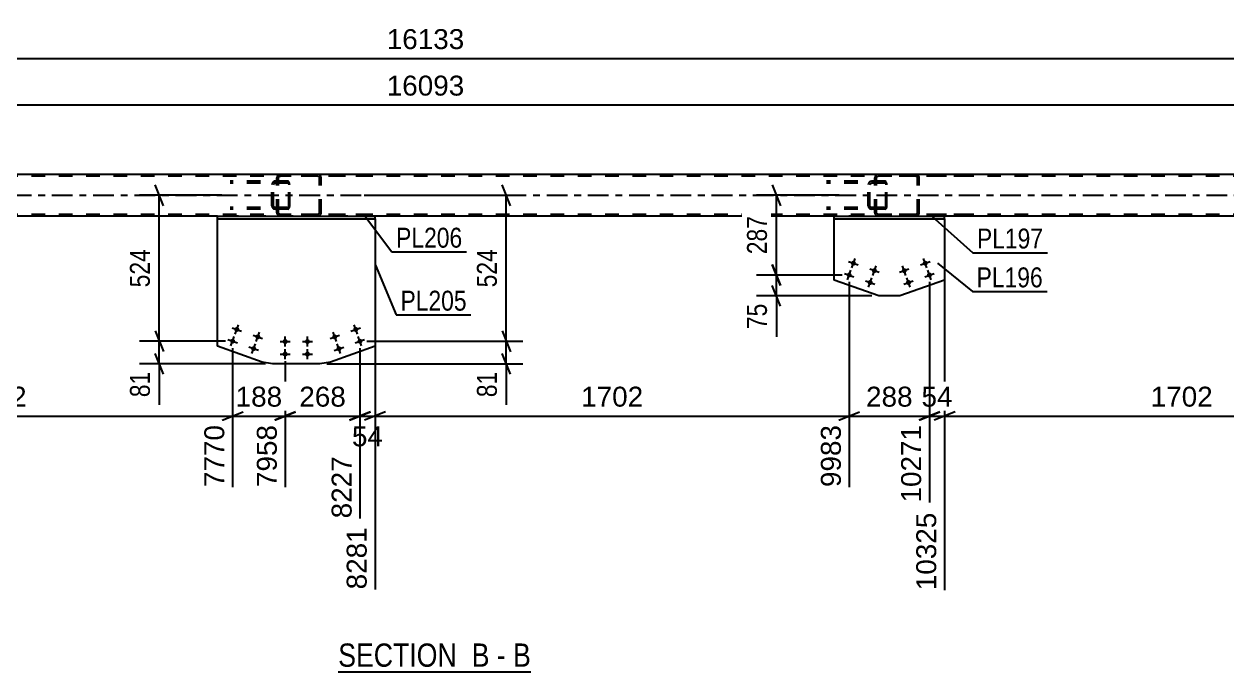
# Model space of a CAD drawing. Header units: millimetres. Extents: x -112 to 729, y -410 to 184.
# Drawn here: x 220.1 to 392.8, y -256.8 to -163.7 of the extents above; entities that cross this region are included whole.
import ezdxf

# ---------------------------------------------------------------- set-up
doc = ezdxf.new("R2010")
doc.units = ezdxf.units.MM
doc.linetypes.add('DXK_LINE_DOT2', pattern=[3.9198, 1.9599, -1.9599])
doc.linetypes.add('DXK_LINE_DOT3', pattern=[5.9187, 2.979, -0.9799, 0.9799, -0.9799])
doc.styles.add('Arial', font='ARIAL.TTF', dxfattribs={"height": 0.2})
doc.styles.add('Arial Narrow', font='ARIALN.TTF', dxfattribs={"height": 0.2})

# ---------------------------------------------------------------- blocks, each defined once
blk = doc.blocks.new('Unknown-318931512-17 - 4576')
at = {"color": 6, "linetype": 'Continuous'}
blk.add_line((265.24, -256.8), (292.88, -256.8), dxfattribs=at)
at = {"color": 0, "linetype": 'Continuous'}
for points in [[(283.35, -256.05), (283.35, -252.55), (265.24, -252.55), (265.24, -256.05)], [(286.95, -256.05), (286.95, -252.55), (284.4, -252.55), (284.4, -256.05)], [(289.28, -256.05), (289.28, -252.55), (288, -252.55), (288, -256.05)], [(292.88, -256.05), (292.88, -252.55), (290.33, -252.55), (290.33, -256.05)]]:
    blk.add_wipeout(points, dxfattribs=at)
at = {"color": 7, "linetype": 'Continuous', "style": 'Arial Narrow'}
for s, p in [('SECTION ', (265.24, -256.05)), ('B', (284.4, -256.05)), ('B', (290.33, -256.05)), ('-', (288, -256.05))]:
    blk.add_text(s, height=3.34, dxfattribs=at).set_placement(p)
blk = doc.blocks.new('Part-318931512-4737 - 4576')
at = {"color": 2, "linetype": 'Continuous'}
for p, q in [((247.91, -210), (247.91, -191.71)), ((270.52, -191.71), (270.52, -210)), ((254.32, -212.27), (247.91, -210)), ((270.52, -210), (264.11, -212.28)), ((255.82, -212.53), (254.32, -212.27)), ((264.11, -212.28), (262.62, -212.53)), ((262.62, -212.53), (255.82, -212.53))]:
    blk.add_line(p, q, dxfattribs=at)
at = {"color": 7, "linetype": 'DXK_LINE_DOT2'}
blk.add_line((247.91, -191.71), (270.52, -191.71), dxfattribs=at)
blk = doc.blocks.new('Part-318931512-4742 - 4576')
at = {"color": 7, "linetype": 'DXK_LINE_DOT2'}
for p, q in [((343.73, -186.31), (335.34, -186.31)), ((341.82, -186.31), (341.62, -186.34)), ((342.26, -186.55), (342.26, -186.31)), ((343.83, -186.34), (343.73, -186.31)), ((343.92, -186.45), (343.83, -186.34)), ((343.98, -186.6), (343.92, -186.45)), ((343.73, -186.55), (335.34, -186.55)), ((341.35, -186.6), (341.31, -186.79)), ((341.31, -189.83), (341.31, -186.79)), ((341.56, -186.79), (341.58, -186.7)), ((341.56, -189.83), (341.56, -186.79)), ((341.58, -186.7), (341.64, -186.62)), ((341.64, -186.62), (341.72, -186.57)), ((341.72, -186.57), (341.82, -186.55)), ((343.73, -186.55), (343.78, -186.57)), ((343.78, -186.57), (343.82, -186.62)), ((343.82, -186.62), (343.85, -186.7)), ((343.85, -186.7), (343.86, -186.79)), ((343.86, -189.83), (343.86, -186.79)), ((344, -186.79), (343.98, -186.6)), ((344, -189.83), (344, -186.79)), ((341.31, -189.83), (341.35, -190.01)), ((341.58, -189.92), (341.56, -189.83)), ((341.64, -190), (341.58, -189.92)), ((343.85, -189.92), (343.82, -190)), ((343.86, -189.83), (343.85, -189.92)), ((343.98, -190.01), (344, -189.83)), ((343.73, -190.07), (335.34, -190.07)), ((343.73, -190.31), (335.34, -190.31)), ((341.62, -190.27), (341.82, -190.31)), ((341.72, -190.05), (341.64, -190)), ((341.82, -190.07), (341.72, -190.05)), ((342.26, -190.31), (342.26, -190.07)), ((343.78, -190.05), (343.73, -190.07)), ((343.73, -190.31), (343.83, -190.27)), ((343.82, -190), (343.78, -190.05)), ((343.83, -190.27), (343.92, -190.17)), ((343.92, -190.17), (343.98, -190.01))]:
    blk.add_line(p, q, dxfattribs=at)
for centre, start, end in [((341.8, -186.8), 111.1513, 156.1049), ((341.8, -189.81), 203.8951, 248.8487)]:
    blk.add_arc(centre, 0.492, start, end, dxfattribs=at)
blk = doc.blocks.new('Bolt-318931512-4666 - 4576')
at = {"linetype": 'Continuous'}
for points in [[(338.85, -197.95, -1), (339.53, -198.19, -1)], [(338.25, -199.65, -1), (338.93, -199.89, -1)], [(341.87, -199.02, -1), (342.54, -199.26, -1)], [(341.26, -200.72, -1), (341.94, -200.96, -1)]]:
    blk.add_hatch(color=1, dxfattribs=at).paths.add_polyline_path(points)
at = {"color": 1, "linetype": 'Continuous'}
for p, q in [((338.51, -197.83), (339.87, -198.31)), ((338.95, -198.75), (339.43, -197.39)), ((341.96, -199.82), (342.45, -198.46)), ((337.91, -199.53), (339.27, -200.01)), ((338.35, -200.45), (338.83, -199.09)), ((341.36, -201.52), (341.84, -200.16)), ((341.53, -198.9), (342.88, -199.38)), ((340.93, -200.6), (342.28, -201.08))]:
    blk.add_line(p, q, dxfattribs=at)
blk = doc.blocks.new('Bolt-318931512-4740 - 4576')
at = {"linetype": 'Continuous'}
for points in [[(249.74, -209.16, -1), (250.42, -209.4, -1)], [(250.34, -207.47, -1), (251.02, -207.71, -1)], [(253.36, -208.54, -1), (254.04, -208.78, -1)], [(252.76, -210.23, -1), (253.43, -210.47, -1)]]:
    blk.add_hatch(color=1, dxfattribs=at).paths.add_polyline_path(points)
at = {"color": 1, "linetype": 'Continuous'}
for p, q in [((250.44, -208.26), (250.92, -206.91)), ((249.84, -209.96), (250.32, -208.6)), ((250, -207.35), (251.36, -207.83)), ((253.02, -208.42), (254.37, -208.9)), ((253.46, -209.33), (253.94, -207.98)), ((249.4, -209.04), (250.76, -209.52)), ((252.42, -210.11), (253.77, -210.59)), ((252.85, -211.03), (253.34, -209.67))]:
    blk.add_line(p, q, dxfattribs=at)
blk = doc.blocks.new('Part-318931512-4676 - 4576')
at = {"color": 2, "linetype": 'Continuous'}
for p, q in [((336.42, -191.71), (336.42, -191.31)), ((336.42, -191.31), (352.28, -191.31)), ((352.28, -191.71), (352.28, -191.31)), ((336.42, -191.71), (352.28, -191.71))]:
    blk.add_line(p, q, dxfattribs=at)
blk = doc.blocks.new('Part-318931512-4754 - 4576')
at = {"color": 7, "linetype": 'DXK_LINE_DOT2'}
for p, q in [((256.46, -185.6), (256.42, -185.79)), ((256.42, -190.83), (256.42, -185.79)), ((256.67, -185.79), (256.69, -185.7)), ((256.67, -190.83), (256.67, -185.79)), ((256.69, -185.7), (256.75, -185.62)), ((256.93, -185.31), (256.73, -185.34)), ((256.75, -185.62), (256.83, -185.57)), ((256.83, -185.57), (256.93, -185.55)), ((269.72, -185.31), (256.93, -185.31)), ((269.72, -185.55), (256.93, -185.55)), ((262.49, -185.34), (262.29, -185.31)), ((262.29, -185.55), (262.39, -185.57)), ((262.39, -185.57), (262.47, -185.62)), ((262.47, -185.62), (262.53, -185.7)), ((262.53, -185.7), (262.55, -185.79)), ((262.55, -190.83), (262.55, -185.79)), ((262.8, -185.79), (262.76, -185.6)), ((262.8, -190.83), (262.8, -185.79)), ((256.42, -190.83), (256.44, -190.92)), ((256.44, -190.92), (256.46, -191.01)), ((256.69, -190.92), (256.67, -190.83)), ((256.75, -191), (256.69, -190.92)), ((256.73, -191.27), (256.93, -191.31)), ((256.83, -191.05), (256.75, -191)), ((256.93, -191.07), (256.83, -191.05)), ((269.72, -191.07), (256.93, -191.07)), ((269.72, -191.31), (256.93, -191.31)), ((262.39, -191.05), (262.29, -191.07)), ((262.29, -191.31), (262.49, -191.27)), ((262.47, -191), (262.39, -191.05)), ((262.53, -190.92), (262.47, -191)), ((262.55, -190.83), (262.53, -190.92)), ((262.76, -191.01), (262.78, -190.92)), ((262.78, -190.92), (262.8, -190.83))]:
    blk.add_line(p, q, dxfattribs=at)
for centre, start, end in [((256.91, -185.81), 110.7583, 155.68), ((262.31, -185.81), 24.32, 69.2417), ((256.91, -190.81), 204.32, 249.2417), ((262.31, -190.81), 290.7583, 335.68)]:
    blk.add_arc(centre, 0.496, start, end, dxfattribs=at)
blk = doc.blocks.new('Part-318931512-4671 - 4576')
at = {"color": 2, "linetype": 'Continuous'}
for p, q in [((336.42, -200.49), (336.42, -191.71)), ((352.28, -191.71), (352.28, -200.49)), ((342.83, -202.76), (336.42, -200.49)), ((352.28, -200.49), (345.87, -202.76)), ((345.87, -202.76), (342.83, -202.76))]:
    blk.add_line(p, q, dxfattribs=at)
at = {"color": 7, "linetype": 'DXK_LINE_DOT2'}
blk.add_line((336.42, -191.71), (352.28, -191.71), dxfattribs=at)
blk = doc.blocks.new('Part-318931512-4762 - 4576')
at = {"color": 2, "linetype": 'Continuous'}
for p, q in [((247.91, -191.71), (247.91, -191.31)), ((247.91, -191.31), (270.52, -191.31)), ((270.52, -191.71), (270.52, -191.31)), ((247.91, -191.71), (270.52, -191.71))]:
    blk.add_line(p, q, dxfattribs=at)
blk = doc.blocks.new('Part-318931512-4698 - 4576')
at = {"color": 2, "linetype": 'Continuous'}
for p, q in [((568.13, -185.31), (-12.61, -185.31)), ((247.91, -191.31), (182.01, -191.31)), ((336.42, -191.31), (270.52, -191.31)), ((418.18, -191.31), (352.28, -191.31))]:
    blk.add_line(p, q, dxfattribs=at)
at = {"color": 7, "linetype": 'DXK_LINE_DOT2'}
for p, q in [((568.13, -185.55), (-12.61, -185.55)), ((568.13, -191.07), (-12.61, -191.07)), ((270.52, -191.31), (247.91, -191.31)), ((352.28, -191.31), (336.42, -191.31))]:
    blk.add_line(p, q, dxfattribs=at)
at = {"color": 7, "linetype": 'DXK_LINE_DOT3'}
blk.add_line((-12.61, -188.31), (568.13, -188.31), dxfattribs=at)
blk = doc.blocks.new('Bolt-318931512-4710 - 4576')
at = {"linetype": 'Continuous'}
for points in [[(257.26, -209.33, -1), (257.98, -209.33, -1)], [(260.46, -209.33, -1), (261.18, -209.33, -1)], [(257.26, -211.13, -1), (257.98, -211.13, -1)], [(260.46, -211.13, -1), (261.18, -211.13, -1)]]:
    blk.add_hatch(color=1, dxfattribs=at).paths.add_polyline_path(points)
at = {"color": 1, "linetype": 'Continuous'}
for p, q in [((257.62, -210.05), (257.62, -208.61)), ((260.82, -210.05), (260.82, -208.61)), ((256.9, -209.33), (258.34, -209.33)), ((257.62, -211.85), (257.62, -210.41)), ((260.1, -209.33), (261.54, -209.33)), ((260.82, -211.85), (260.82, -210.41)), ((256.9, -211.13), (258.34, -211.13)), ((260.1, -211.13), (261.54, -211.13))]:
    blk.add_line(p, q, dxfattribs=at)
blk = doc.blocks.new('Bolt-318931512-4719 - 4576')
at = {"linetype": 'Continuous'}
for points in [[(264.4, -208.78, -1), (265.08, -208.54, -1)], [(267.41, -207.71, -1), (268.09, -207.47, -1)], [(268.02, -209.41, -1), (268.69, -209.17, -1)], [(265, -210.48, -1), (265.68, -210.24, -1)]]:
    blk.add_hatch(color=1, dxfattribs=at).paths.add_polyline_path(points)
at = {"color": 1, "linetype": 'Continuous'}
for p, q in [((267.99, -208.27), (267.51, -206.91)), ((264.06, -208.9), (265.42, -208.42)), ((264.98, -209.34), (264.5, -207.98)), ((267.07, -207.83), (268.43, -207.35)), ((268.6, -209.96), (268.11, -208.61)), ((264.66, -210.6), (266.02, -210.12)), ((265.58, -211.03), (265.1, -209.68)), ((267.68, -209.53), (269.03, -209.05))]:
    blk.add_line(p, q, dxfattribs=at)
blk = doc.blocks.new('Part-318931512-4794 - 4576')
at = {"color": 7, "linetype": 'DXK_LINE_DOT2'}
for p, q in [((258.01, -186.31), (249.74, -186.31)), ((256.22, -186.31), (256.02, -186.34)), ((256.42, -186.55), (256.42, -186.31)), ((258.12, -186.34), (258.01, -186.31)), ((258.2, -186.45), (258.12, -186.34)), ((258.26, -186.6), (258.2, -186.45)), ((258.01, -186.55), (249.74, -186.55)), ((255.75, -186.6), (255.71, -186.79)), ((255.71, -189.83), (255.71, -186.79)), ((255.97, -186.79), (255.98, -186.7)), ((255.97, -189.83), (255.97, -186.79)), ((255.98, -186.7), (256.04, -186.62)), ((256.04, -186.62), (256.12, -186.57)), ((256.12, -186.57), (256.22, -186.55)), ((258.01, -186.55), (258.07, -186.57)), ((258.07, -186.57), (258.11, -186.62)), ((258.11, -186.62), (258.14, -186.7)), ((258.14, -186.7), (258.15, -186.79)), ((258.15, -189.83), (258.15, -186.79)), ((258.28, -186.79), (258.26, -186.6)), ((258.28, -189.83), (258.28, -186.79)), ((255.71, -189.83), (255.75, -190.01)), ((255.98, -189.92), (255.97, -189.83)), ((256.04, -190), (255.98, -189.92)), ((258.14, -189.92), (258.11, -190)), ((258.15, -189.83), (258.14, -189.92)), ((258.26, -190.01), (258.28, -189.83)), ((258.01, -190.07), (249.74, -190.07)), ((258.01, -190.31), (249.74, -190.31)), ((256.02, -190.27), (256.22, -190.31)), ((256.12, -190.05), (256.04, -190)), ((256.22, -190.07), (256.12, -190.05)), ((256.42, -190.31), (256.42, -190.07)), ((258.07, -190.05), (258.01, -190.07)), ((258.01, -190.31), (258.12, -190.27)), ((258.11, -190), (258.07, -190.05)), ((258.12, -190.27), (258.2, -190.17)), ((258.2, -190.17), (258.26, -190.01))]:
    blk.add_line(p, q, dxfattribs=at)
for centre, start, end in [((256.2, -186.8), 111.1513, 156.1049), ((256.2, -189.81), 203.8951, 248.8487)]:
    blk.add_arc(centre, 0.492, start, end, dxfattribs=at)
blk = doc.blocks.new('Bolt-318931512-4796 - 4576')
at = {"linetype": 'Continuous'}
for points in [[(349.17, -198.19, -1), (349.85, -197.95, -1)], [(346.16, -199.26, -1), (346.83, -199.02, -1)], [(349.77, -199.89, -1), (350.45, -199.65, -1)], [(346.76, -200.96, -1), (347.44, -200.72, -1)]]:
    blk.add_hatch(color=1, dxfattribs=at).paths.add_polyline_path(points)
at = {"color": 1, "linetype": 'Continuous'}
for p, q in [((346.74, -199.82), (346.25, -198.46)), ((348.83, -198.31), (350.19, -197.83)), ((349.75, -198.75), (349.27, -197.39)), ((345.82, -199.38), (347.17, -198.9)), ((347.34, -201.52), (346.86, -200.16)), ((349.43, -200.01), (350.79, -199.53)), ((350.35, -200.45), (349.87, -199.09)), ((346.42, -201.08), (347.78, -200.6))]:
    blk.add_line(p, q, dxfattribs=at)
blk = doc.blocks.new('Part-318931512-4814 - 4576')
at = {"color": 7, "linetype": 'DXK_LINE_DOT2'}
for p, q in [((342.3, -185.6), (342.26, -185.79)), ((342.26, -190.83), (342.26, -185.79)), ((342.52, -185.79), (342.54, -185.7)), ((342.52, -190.83), (342.52, -185.79)), ((342.54, -185.7), (342.59, -185.62)), ((342.77, -185.31), (342.58, -185.34)), ((342.59, -185.62), (342.67, -185.57)), ((342.67, -185.57), (342.77, -185.55)), ((355.57, -185.31), (342.77, -185.31)), ((355.57, -185.55), (342.77, -185.55)), ((348.33, -185.34), (348.14, -185.31)), ((348.14, -185.55), (348.23, -185.57)), ((348.23, -185.57), (348.32, -185.62)), ((348.32, -185.62), (348.37, -185.7)), ((348.37, -185.7), (348.39, -185.79)), ((348.39, -190.83), (348.39, -185.79)), ((348.65, -185.79), (348.61, -185.6)), ((348.65, -190.83), (348.65, -185.79)), ((342.26, -190.83), (342.28, -190.92)), ((342.28, -190.92), (342.3, -191.01)), ((342.54, -190.92), (342.52, -190.83)), ((342.59, -191), (342.54, -190.92)), ((342.58, -191.27), (342.77, -191.31)), ((342.67, -191.05), (342.59, -191)), ((342.77, -191.07), (342.67, -191.05)), ((355.57, -191.07), (342.77, -191.07)), ((355.57, -191.31), (342.77, -191.31)), ((348.23, -191.05), (348.14, -191.07)), ((348.14, -191.31), (348.33, -191.27)), ((348.32, -191), (348.23, -191.05)), ((348.37, -190.92), (348.32, -191)), ((348.39, -190.83), (348.37, -190.92)), ((348.61, -191.01), (348.63, -190.92)), ((348.63, -190.92), (348.65, -190.83))]:
    blk.add_line(p, q, dxfattribs=at)
for centre, start, end in [((342.75, -185.81), 110.7583, 155.68), ((348.16, -185.81), 24.32, 69.2417), ((342.75, -190.81), 204.32, 249.2417), ((348.16, -190.81), 290.7583, 335.68)]:
    blk.add_arc(centre, 0.496, start, end, dxfattribs=at)
blk = doc.blocks.new('StraightDimension-318931512-10017 - 4576')
at = {"color": 7, "linetype": 'Continuous'}
for p, q in [((270.52, -192.71), (270.52, -244.93)), ((268.36, -210.29), (268.36, -234.73)), ((266.86, -220.63), (269.86, -219.43)), ((268.36, -220.03), (270.52, -220.03)), ((272.02, -219.43), (269.02, -220.63))]:
    blk.add_line(p, q, dxfattribs=at)
at = {"color": 0}
blk.add_wipeout([(272.26, -224.98), (272.26, -220.78), (266.61, -220.78), (266.61, -224.98)], dxfattribs=at)
at = {"color": 0, "linetype": 'Continuous'}
blk.add_wipeout([(269.92, -235.43), (265.72, -235.43), (265.72, -245.53), (269.92, -245.53)], dxfattribs=at)
at = {"color": 3, "style": 'Arial'}
blk.add_text('54', height=2.865, dxfattribs=at).set_placement((267.21, -224.38))
at = {"color": 3, "linetype": 'Continuous', "style": 'Arial'}
blk.add_text('8281', height=2.865, rotation=90.0002, dxfattribs=at).set_placement((269.32, -244.93))
blk = doc.blocks.new('StraightDimension-318931512-14167 - 4576')
at = {"color": 7, "linetype": 'Continuous'}
for p, q in [((288.76, -207.79), (289.96, -210.79)), ((269.36, -209.29), (291.76, -209.29)), ((289.36, -212.53), (289.36, -209.29)), ((289.96, -214.03), (288.76, -211.03)), ((263.62, -212.53), (291.76, -212.53))]:
    blk.add_line(p, q, dxfattribs=at)
at = {"color": 0}
blk.add_wipeout([(288.61, -213.06), (284.41, -213.06), (284.41, -217.92), (288.61, -217.92)], dxfattribs=at)
at = {"color": 7, "linetype": 'Continuous'}
blk.add_line((289.36, -212.53), (289.36, -218.44), dxfattribs=at)
blk.add_line((289.36, -212.53), (289.36, -218.44), dxfattribs=at)
at = {"color": 3, "style": 'Arial Narrow'}
blk.add_text('81', height=2.863, rotation=90.0002, dxfattribs=at).set_placement((288.01, -217.32))
blk = doc.blocks.new('StraightDimension-318931512-14194 - 4576')
at = {"color": 7, "linetype": 'Continuous'}
for p, q in [((327.53, -198.27), (328.73, -201.27)), ((337.59, -199.77), (325.28, -199.77)), ((328.13, -202.76), (328.13, -199.77)), ((328.73, -204.26), (327.53, -201.26)), ((341.83, -202.76), (325.28, -202.76))]:
    blk.add_line(p, q, dxfattribs=at)
at = {"color": 0}
blk.add_wipeout([(327.38, -203.28), (323.18, -203.28), (323.18, -208.14), (327.38, -208.14)], dxfattribs=at)
at = {"color": 7, "linetype": 'Continuous'}
blk.add_line((328.13, -202.76), (328.13, -208.67), dxfattribs=at)
blk.add_line((328.13, -202.76), (328.13, -208.67), dxfattribs=at)
at = {"color": 3, "style": 'Arial Narrow'}
blk.add_text('75', height=2.863, rotation=90.0002, dxfattribs=at).set_placement((326.78, -207.54))
blk = doc.blocks.new('StraightDimension-318931512-5003 - 4576')
at = {"color": 7, "linetype": 'Continuous'}
blk.add_line((-24.71, -175.34), (580.23, -175.34), dxfattribs=at)
at = {"color": 0}
blk.add_wipeout([(283.92, -174.59), (283.92, -170.39), (271.6, -170.39), (271.6, -174.59)], dxfattribs=at)
at = {"color": 3, "style": 'Arial'}
blk.add_text('16093', height=2.865, dxfattribs=at).set_placement((272.2, -173.99))
blk = doc.blocks.new('StraightDimension-318931512-5026 - 4576')
at = {"color": 7, "linetype": 'Continuous'}
blk.add_line((-25.51, -168.66), (581.03, -168.66), dxfattribs=at)
at = {"color": 0}
blk.add_wipeout([(283.92, -167.91), (283.92, -163.71), (271.6, -163.71), (271.6, -167.91)], dxfattribs=at)
at = {"color": 3, "style": 'Arial'}
blk.add_text('16133', height=2.865, dxfattribs=at).set_placement((272.2, -167.31))
blk = doc.blocks.new('StraightDimension-318931512-10013 - 4576')
at = {"color": 7, "linetype": 'Continuous'}
for p, q in [((352.28, -192.51), (352.28, -245.05)), ((420.35, -210.28), (420.35, -232.45)), ((353.78, -219.43), (350.78, -220.63)), ((352.28, -220.03), (420.35, -220.03)), ((418.85, -220.63), (421.85, -219.43))]:
    blk.add_line(p, q, dxfattribs=at)
at = {"color": 0}
blk.add_wipeout([(391.36, -219.28), (391.36, -215.08), (381.27, -215.08), (381.27, -219.28)], dxfattribs=at)
at = {"color": 0, "linetype": 'Continuous'}
blk.add_wipeout([(419.75, -220.73), (415.55, -220.73), (415.55, -233.05), (419.75, -233.05)], dxfattribs=at)
at = {"color": 3, "style": 'Arial'}
blk.add_text('1702', height=2.865, dxfattribs=at).set_placement((381.87, -218.68))
at = {"color": 3, "linetype": 'Continuous', "style": 'Arial'}
blk.add_text('12027', height=2.865, rotation=90.0002, dxfattribs=at).set_placement((419.15, -232.45))
blk = doc.blocks.new('StraightDimension-318931512-10014 - 4576')
at = {"color": 7, "linetype": 'Continuous'}
for p, q in [((352.28, -192.51), (352.28, -245.05)), ((350.11, -200.77), (350.11, -232.45)), ((348.61, -220.63), (351.61, -219.43)), ((350.11, -220.03), (352.28, -220.03)), ((353.78, -219.43), (350.78, -220.63))]:
    blk.add_line(p, q, dxfattribs=at)
at = {"color": 0}
blk.add_wipeout([(354.02, -219.28), (354.02, -215.08), (348.37, -215.08), (348.37, -219.28)], dxfattribs=at)
at = {"color": 0, "linetype": 'Continuous'}
blk.add_wipeout([(351.68, -233.33), (347.48, -233.33), (347.48, -245.65), (351.68, -245.65)], dxfattribs=at)
at = {"color": 3, "style": 'Arial'}
blk.add_text('54', height=2.865, dxfattribs=at).set_placement((348.97, -218.68))
at = {"color": 3, "linetype": 'Continuous', "style": 'Arial'}
blk.add_text('10325', height=2.865, rotation=90.0002, dxfattribs=at).set_placement((351.08, -245.05))
blk = doc.blocks.new('StraightDimension-318931512-10015 - 4576')
at = {"color": 7, "linetype": 'Continuous'}
for p, q in [((338.59, -200.77), (338.59, -230.23)), ((350.11, -200.77), (350.11, -232.45)), ((337.09, -220.63), (340.09, -219.43)), ((338.59, -220.03), (350.11, -220.03)), ((351.61, -219.43), (348.61, -220.63))]:
    blk.add_line(p, q, dxfattribs=at)
at = {"color": 0}
blk.add_wipeout([(348.29, -219.28), (348.29, -215.08), (340.41, -215.08), (340.41, -219.28)], dxfattribs=at)
at = {"color": 0, "linetype": 'Continuous'}
blk.add_wipeout([(349.51, -220.73), (345.31, -220.73), (345.31, -233.05), (349.51, -233.05)], dxfattribs=at)
at = {"color": 3, "style": 'Arial'}
blk.add_text('288', height=2.865, dxfattribs=at).set_placement((341.01, -218.68))
at = {"color": 3, "linetype": 'Continuous', "style": 'Arial'}
blk.add_text('10271', height=2.865, rotation=90.0002, dxfattribs=at).set_placement((348.91, -232.45))
blk = doc.blocks.new('StraightDimension-318931512-10016 - 4576')
at = {"color": 7, "linetype": 'Continuous'}
for p, q in [((270.52, -192.71), (270.52, -244.93)), ((338.59, -200.77), (338.59, -230.23)), ((272.02, -219.43), (269.02, -220.63)), ((270.52, -220.03), (338.59, -220.03)), ((337.09, -220.63), (340.09, -219.43))]:
    blk.add_line(p, q, dxfattribs=at)
at = {"color": 0}
blk.add_wipeout([(309.6, -219.28), (309.6, -215.08), (299.51, -215.08), (299.51, -219.28)], dxfattribs=at)
at = {"color": 0, "linetype": 'Continuous'}
blk.add_wipeout([(337.99, -220.73), (333.79, -220.73), (333.79, -230.83), (337.99, -230.83)], dxfattribs=at)
at = {"color": 3, "style": 'Arial'}
blk.add_text('1702', height=2.865, dxfattribs=at).set_placement((300.11, -218.68))
at = {"color": 3, "linetype": 'Continuous', "style": 'Arial'}
blk.add_text('9983', height=2.865, rotation=90.0002, dxfattribs=at).set_placement((337.39, -230.23))
blk = doc.blocks.new('StraightDimension-318931512-10018 - 4576')
at = {"color": 7, "linetype": 'Continuous'}
for p, q in [((268.36, -210.29), (268.36, -234.73)), ((257.62, -212.13), (257.62, -230.23)), ((256.12, -220.63), (259.12, -219.43)), ((257.62, -220.03), (268.36, -220.03)), ((269.86, -219.43), (266.86, -220.63))]:
    blk.add_line(p, q, dxfattribs=at)
at = {"color": 0}
blk.add_wipeout([(266.92, -219.28), (266.92, -215.08), (259.05, -215.08), (259.05, -219.28)], dxfattribs=at)
at = {"color": 0, "linetype": 'Continuous'}
blk.add_wipeout([(267.76, -225.23), (263.56, -225.23), (263.56, -235.33), (267.76, -235.33)], dxfattribs=at)
at = {"color": 3, "style": 'Arial'}
blk.add_text('268', height=2.865, dxfattribs=at).set_placement((259.65, -218.68))
at = {"color": 3, "linetype": 'Continuous', "style": 'Arial'}
blk.add_text('8227', height=2.865, rotation=90.0002, dxfattribs=at).set_placement((267.16, -234.73))
blk = doc.blocks.new('StraightDimension-318931512-10019 - 4576')
at = {"color": 7, "linetype": 'Continuous'}
for p, q in [((250.08, -210.28), (250.08, -230.23)), ((257.62, -212.13), (257.62, -230.23)), ((248.58, -220.63), (251.58, -219.43)), ((250.08, -220.03), (257.62, -220.03)), ((259.12, -219.43), (256.12, -220.63))]:
    blk.add_line(p, q, dxfattribs=at)
at = {"color": 0}
blk.add_wipeout([(257.78, -219.28), (257.78, -215.08), (249.91, -215.08), (249.91, -219.28)], dxfattribs=at)
at = {"color": 0, "linetype": 'Continuous'}
blk.add_wipeout([(257.02, -220.73), (252.82, -220.73), (252.82, -230.83), (257.02, -230.83)], dxfattribs=at)
at = {"color": 3, "style": 'Arial'}
blk.add_text('188', height=2.865, dxfattribs=at).set_placement((250.51, -218.68))
at = {"color": 3, "linetype": 'Continuous', "style": 'Arial'}
blk.add_text('7958', height=2.865, rotation=90.0002, dxfattribs=at).set_placement((256.42, -230.23))
blk = doc.blocks.new('StraightDimension-318931512-10020 - 4576')
at = {"color": 7, "linetype": 'Continuous'}
for p, q in [((182.01, -192.71), (182.01, -240.43)), ((250.08, -210.28), (250.08, -230.23)), ((183.51, -219.43), (180.51, -220.63)), ((182.01, -220.03), (250.08, -220.03)), ((248.58, -220.63), (251.58, -219.43))]:
    blk.add_line(p, q, dxfattribs=at)
at = {"color": 0}
blk.add_wipeout([(221.09, -219.28), (221.09, -215.08), (211, -215.08), (211, -219.28)], dxfattribs=at)
at = {"color": 0, "linetype": 'Continuous'}
blk.add_wipeout([(249.48, -220.73), (245.28, -220.73), (245.28, -230.83), (249.48, -230.83)], dxfattribs=at)
at = {"color": 3, "style": 'Arial'}
blk.add_text('1702', height=2.865, dxfattribs=at).set_placement((211.6, -218.68))
at = {"color": 3, "linetype": 'Continuous', "style": 'Arial'}
blk.add_text('7770', height=2.865, rotation=90.0002, dxfattribs=at).set_placement((248.88, -230.23))
blk = doc.blocks.new('StraightDimension-318931512-14140 - 4576')
at = {"color": 7, "linetype": 'Continuous'}
for p, q in [((238.95, -207.78), (240.15, -210.78)), ((249.08, -209.28), (236.7, -209.28)), ((239.55, -212.53), (239.55, -209.28)), ((240.15, -214.03), (238.95, -211.03)), ((254.82, -212.53), (236.7, -212.53))]:
    blk.add_line(p, q, dxfattribs=at)
at = {"color": 0}
blk.add_wipeout([(238.8, -213.06), (234.6, -213.06), (234.6, -217.92), (238.8, -217.92)], dxfattribs=at)
at = {"color": 7, "linetype": 'Continuous'}
blk.add_line((239.55, -212.53), (239.55, -218.44), dxfattribs=at)
blk.add_line((239.55, -212.53), (239.55, -218.44), dxfattribs=at)
at = {"color": 3, "style": 'Arial Narrow'}
blk.add_text('81', height=2.863, rotation=90.0002, dxfattribs=at).set_placement((238.2, -217.32))
blk = doc.blocks.new('StraightDimension-318931512-14139 - 4576')
at = {"color": 7, "linetype": 'Continuous'}
for p, q in [((240.15, -189.81), (238.95, -186.81)), ((248.55, -188.31), (236.7, -188.31)), ((239.55, -209.28), (239.55, -188.31)), ((238.95, -207.78), (240.15, -210.78)), ((249.08, -209.28), (236.7, -209.28))]:
    blk.add_line(p, q, dxfattribs=at)
at = {"color": 0}
blk.add_wipeout([(238.8, -195.45), (234.6, -195.45), (234.6, -202.14), (238.8, -202.14)], dxfattribs=at)
at = {"color": 3, "style": 'Arial Narrow'}
blk.add_text('524', height=2.863, rotation=90.0002, dxfattribs=at).set_placement((238.2, -201.54))
blk = doc.blocks.new('StraightDimension-318931512-14166 - 4576')
at = {"color": 7, "linetype": 'Continuous'}
for p, q in [((289.96, -189.81), (288.76, -186.81)), ((268.95, -188.31), (291.76, -188.31)), ((289.36, -209.29), (289.36, -188.31)), ((288.76, -207.79), (289.96, -210.79)), ((269.36, -209.29), (291.76, -209.29))]:
    blk.add_line(p, q, dxfattribs=at)
at = {"color": 0}
blk.add_wipeout([(288.61, -195.45), (284.41, -195.45), (284.41, -202.14), (288.61, -202.14)], dxfattribs=at)
at = {"color": 3, "style": 'Arial Narrow'}
blk.add_text('524', height=2.863, rotation=90.0002, dxfattribs=at).set_placement((288.01, -201.54))
blk = doc.blocks.new('StraightDimension-318931512-14193 - 4576')
at = {"color": 7, "linetype": 'Continuous'}
for p, q in [((327.53, -186.81), (328.73, -189.81)), ((337.13, -188.31), (325.28, -188.31)), ((328.13, -199.77), (328.13, -188.31)), ((328.73, -201.27), (327.53, -198.27)), ((337.59, -199.77), (325.28, -199.77))]:
    blk.add_line(p, q, dxfattribs=at)
at = {"color": 0}
blk.add_wipeout([(327.38, -190.7), (323.18, -190.7), (323.18, -197.38), (327.38, -197.38)], dxfattribs=at)
at = {"color": 3, "style": 'Arial Narrow'}
blk.add_text('287', height=2.863, rotation=90.0002, dxfattribs=at).set_placement((326.78, -196.78))
blk = doc.blocks.new('Mark-318931512-4758 - 4576')
at = {"color": 0}
blk.add_wipeout([(283.06, -195.84), (283.06, -192.84), (273.55, -192.84), (273.55, -195.84)], dxfattribs=at)
blk.add_wipeout([(283.06, -195.84), (283.06, -192.84), (273.55, -192.84), (273.55, -195.84)], dxfattribs=at)
at = {"color": 30, "linetype": 'Continuous'}
for p, q in [((269.14, -191.43), (272.95, -196.44)), ((272.95, -196.44), (283.66, -196.44))]:
    blk.add_line(p, q, dxfattribs=at)
at = {"color": 3, "style": 'Arial Narrow'}
blk.add_text('PL206', height=2.863, dxfattribs=at).set_placement((273.55, -195.84))
blk = doc.blocks.new('Mark-318931512-4667 - 4576')
at = {"color": 0}
blk.add_wipeout([(366.39, -201.54), (366.39, -198.54), (356.88, -198.54), (356.88, -201.54)], dxfattribs=at)
blk.add_wipeout([(366.39, -201.54), (366.39, -198.54), (356.88, -198.54), (356.88, -201.54)], dxfattribs=at)
at = {"color": 30, "linetype": 'Continuous'}
for p, q in [((351.25, -198.07), (356.28, -202.14)), ((356.28, -202.14), (366.99, -202.14))]:
    blk.add_line(p, q, dxfattribs=at)
at = {"color": 3, "style": 'Arial Narrow'}
blk.add_text('PL196', height=2.863, dxfattribs=at).set_placement((356.88, -201.54))
blk = doc.blocks.new('Mark-318931512-4672 - 4576')
at = {"color": 0}
blk.add_wipeout([(366.44, -195.96), (366.44, -192.96), (356.93, -192.96), (356.93, -195.96)], dxfattribs=at)
blk.add_wipeout([(366.44, -195.96), (366.44, -192.96), (356.93, -192.96), (356.93, -195.96)], dxfattribs=at)
at = {"color": 30, "linetype": 'Continuous'}
for p, q in [((350.52, -191.36), (356.33, -196.56)), ((356.33, -196.56), (367.04, -196.56))]:
    blk.add_line(p, q, dxfattribs=at)
at = {"color": 3, "style": 'Arial Narrow'}
blk.add_text('PL197', height=2.863, dxfattribs=at).set_placement((356.93, -195.96))
blk = doc.blocks.new('Mark-318931512-4733 - 4576')
at = {"color": 0}
blk.add_wipeout([(283.68, -204.89), (283.68, -201.89), (274.18, -201.89), (274.18, -204.89)], dxfattribs=at)
blk.add_wipeout([(283.68, -204.89), (283.68, -201.89), (274.18, -201.89), (274.18, -204.89)], dxfattribs=at)
at = {"color": 30, "linetype": 'Continuous'}
for p, q in [((270.52, -198.24), (273.58, -205.49)), ((273.58, -205.49), (284.28, -205.49))]:
    blk.add_line(p, q, dxfattribs=at)
at = {"color": 3, "style": 'Arial Narrow'}
blk.add_text('PL205', height=2.863, dxfattribs=at).set_placement((274.18, -204.89))

msp = doc.modelspace()

# ---------------------------------------------------------------- block references
for name in ['StraightDimension-318931512-5003 - 4576', 'Part-318931512-4698 - 4576', 'Part-318931512-4794 - 4576', 'Part-318931512-4754 - 4576', 'Part-318931512-4742 - 4576', 'Part-318931512-4814 - 4576', 'Part-318931512-4762 - 4576', 'Part-318931512-4676 - 4576', 'Part-318931512-4737 - 4576', 'Part-318931512-4671 - 4576', 'Bolt-318931512-4666 - 4576', 'Bolt-318931512-4796 - 4576', 'Bolt-318931512-4740 - 4576', 'Bolt-318931512-4719 - 4576', 'Bolt-318931512-4710 - 4576', 'Unknown-318931512-17 - 4576']:
    msp.add_blockref(name, (0, 0))

# ---------------------------------------------------------------- next in the draw order: block references
for name in ['StraightDimension-318931512-5026 - 4576', 'StraightDimension-318931512-10017 - 4576', 'StraightDimension-318931512-10013 - 4576', 'StraightDimension-318931512-14194 - 4576']:
    msp.add_blockref(name, (0, 0))

# ---------------------------------------------------------------- next in the draw order: block references
for name in ['StraightDimension-318931512-10014 - 4576', 'StraightDimension-318931512-14167 - 4576']:
    msp.add_blockref(name, (0, 0))

# ---------------------------------------------------------------- next in the draw order: block references
for name in ['Mark-318931512-4672 - 4576', 'StraightDimension-318931512-10015 - 4576']:
    msp.add_blockref(name, (0, 0))

# ---------------------------------------------------------------- next in the draw order: block references
for name in ['StraightDimension-318931512-10016 - 4576', 'Mark-318931512-4667 - 4576']:
    msp.add_blockref(name, (0, 0))

# ---------------------------------------------------------------- next in the draw order: block references
for name in ['StraightDimension-318931512-14193 - 4576', 'StraightDimension-318931512-10018 - 4576']:
    msp.add_blockref(name, (0, 0))

# ---------------------------------------------------------------- next in the draw order: block references
for name in ['StraightDimension-318931512-14166 - 4576', 'StraightDimension-318931512-10019 - 4576']:
    msp.add_blockref(name, (0, 0))

# ---------------------------------------------------------------- next in the draw order: block references
for name in ['Mark-318931512-4758 - 4576', 'StraightDimension-318931512-10020 - 4576', 'Mark-318931512-4733 - 4576']:
    msp.add_blockref(name, (0, 0))

# ---------------------------------------------------------------- next in the draw order: block references
msp.add_blockref('StraightDimension-318931512-14140 - 4576', (0, 0))

# ---------------------------------------------------------------- next in the draw order: block references
msp.add_blockref('StraightDimension-318931512-14139 - 4576', (0, 0))

doc.saveas('drawing.dxf')
